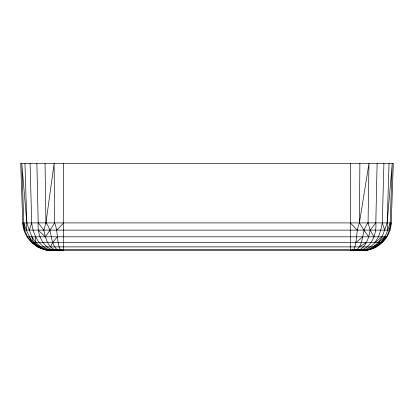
<?xml version="1.0" encoding="UTF-8"?>
<svg xmlns="http://www.w3.org/2000/svg" width="414" height="414" viewBox="0 0 414 414"><rect width="100%" height="100%" fill="white"/><g stroke="black" fill="none" stroke-linecap="round" stroke-linejoin="round"><path stroke-width="0.62" d="M30.082 163.437L31.702 222.903C33.125 235.462 40.541 250.563 55.015 250.563C42.808 248.472 37.053 234.086 38.181 222.903L36.887 163.437M359.875 163.437L359.414 222.903C355.698 231.742 357.556 241.833 353.484 250.563L356.987 249.632C364.48 242.428 361.267 230.52 368.062 222.903L368.962 163.437L359.414 222.903L363.896 230.122L368.683 236.808C366.685 242.635 363.373 249.823 356.444 250.563L356.987 249.632M362.581 250.563C377.552 250.646 390.785 237.874 391.225 222.903L393.3 163.437L20.7 163.437L22.775 222.903C23.215 237.874 36.448 250.646 51.419 250.563L362.581 250.563C377.201 250.501 390.593 237.734 390.195 222.903L392.224 163.437L387.173 222.903L382.138 236.808C374.66 241.828 369.065 251.008 358.985 250.563C371.192 248.472 376.947 234.086 375.819 222.903L377.113 163.437M374.96 242.521L378.463 236.808L380.74 230.122L382.298 222.903L383.918 163.437M389.041 163.437L387.173 222.903L387.639 230.122C384.44 241.409 374.07 250.315 362.162 250.563L369.542 249.632M51.419 250.563L44.458 249.632L37.777 246.889L32.002 242.521L26.361 230.122L26.827 222.903L24.959 163.437M368.683 236.808L370.173 230.122L375.819 222.903M389.434 230.122L391.225 222.903L22.775 222.903L24.566 230.122L27.5 236.808L32.002 242.521M57.013 249.632L57.556 250.563C48.2 249.078 45.364 238.055 43.827 230.122L45.938 222.903L54.125 163.437L54.586 222.903C58.302 231.742 56.444 241.833 60.516 250.563L57.013 249.632C49.52 242.428 52.733 230.52 45.938 222.903L45.038 163.437M44.458 249.632L51.838 250.563L45.343 249.632L38.968 246.889L33.451 242.521L31.862 236.808L29.285 230.122L31.702 222.903M387.639 230.122L390.195 222.903M50.534 246.889L52.687 242.521L57.308 236.808M54.586 222.903L50.104 230.122L45.317 236.808L38.155 230.122M365.267 249.632L360.936 250.563C369.966 250.387 377.92 244.596 382.138 236.808M56.796 230.122L63.694 222.903M386.5 236.808L380.549 242.521L373.097 246.889M378.179 242.521L384.844 236.808M355.895 242.521L362.876 236.808M359.305 246.889L366.4 242.521M353.701 249.632L350.306 250.563L350.306 163.437M356.444 250.563L362.861 249.632M360.936 250.563L368.657 249.632M23.965 230.122L390.035 230.122M26.941 236.808L387.059 236.808M31.511 242.521L382.489 242.521M37.379 246.889L376.621 246.889M44.163 249.632L369.837 249.632M45.343 249.632L53.064 250.563L48.733 249.632M51.139 249.632L57.556 250.563M53.064 250.563C43.806 249.564 34.119 244.933 29.156 236.808M60.299 249.632L63.694 250.563L63.694 163.437M31.862 236.808L35.821 242.521L40.903 246.889M350.306 222.903L357.204 230.122M38.181 222.903L43.827 230.122M373.93 236.808L370.173 230.122L368.062 222.903M29.285 230.122L26.827 222.903L21.776 163.437L23.805 222.903L26.361 230.122M382.298 222.903L384.715 230.122M23.805 222.903L24.566 230.122M35.537 236.808L35.821 242.521"/></g></svg>
